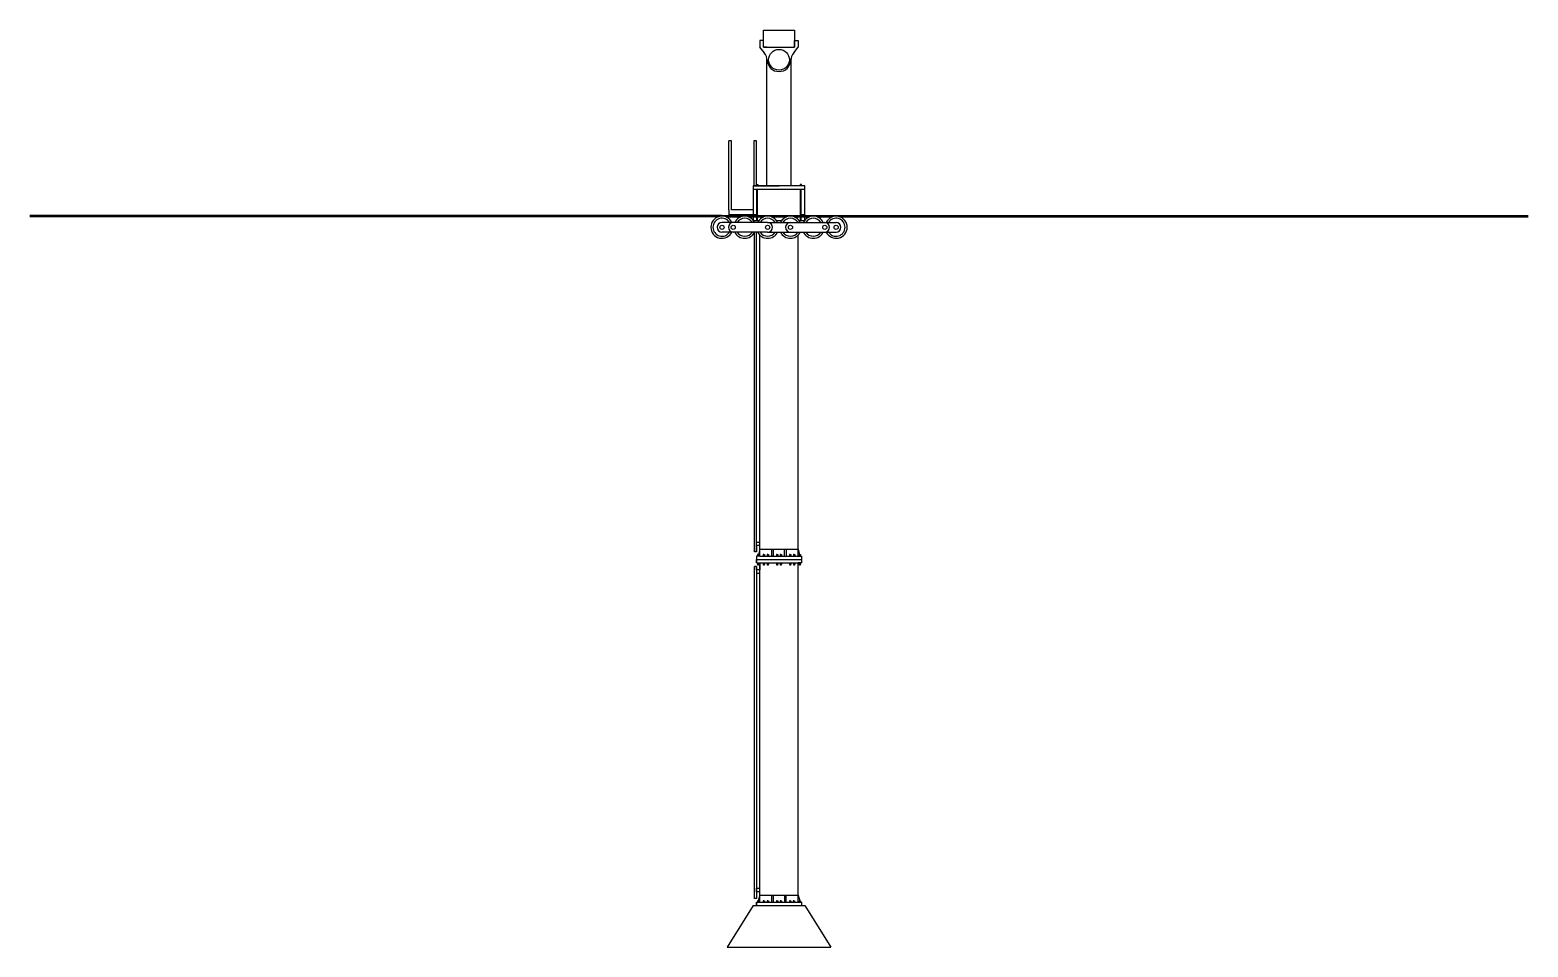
# Model space of a CAD drawing. Header units: centimetres. Extents: x -932 to 1233, y 12 to 1337.
import ezdxf

# ---------------------------------------------------------------- set-up
doc = ezdxf.new("R2010")
doc.units = ezdxf.units.CM
doc.header["$MEASUREMENT"] = 0

msp = doc.modelspace()

# ---------------------------------------------------------------- linework, layer by layer
for p, q in [((127.9, 1321.9), (122.9, 1321.9)), ((122.9, 1321.9), (122.9, 1311.9)), ((127.9, 1311.9), (127.9, 1336.9)), ((127.9, 1336.9), (172.9, 1336.9)), ((127.9, 1311.9), (127.9, 1321.9)), ((172.9, 1336.9), (172.9, 1311.9)), ((172.9, 1311.9), (172.9, 1321.9)), ((172.9, 1321.9), (177.9, 1321.9)), ((177.9, 1321.9), (177.9, 1311.9)), ((129.2, 1303.9), (122.9, 1311.9)), ((132.9, 1311.9), (127.9, 1311.9)), ((127.9, 1311.9), (150.4, 1311.9)), ((132.9, 1311.9), (167.9, 1311.9)), ((167.9, 1311.9), (172.9, 1311.9)), ((171.6, 1303.9), (177.9, 1311.9)), ((132.9, 1111.9), (132.9, 1296.3)), ((167.9, 1111.9), (167.9, 1296.3)), ((77.9, 1076.9), (77.9, 1176.9)), ((81.9, 1176.9), (77.9, 1176.9)), ((81.9, 1076.9), (81.9, 1176.9)), ((117.9, 1176.9), (113.9, 1176.9)), ((113.9, 1176.9), (113.9, 1111.9)), ((117.9, 1111.9), (117.9, 1176.9)), ((187.9, 1111.9), (112.9, 1111.9)), ((112.9, 1111.9), (112.9, 1069.9)), ((112.9, 1111.9), (117.9, 1111.9)), ((112.9, 1111.9), (112.9, 1106.9)), ((112.9, 1111.9), (150.4, 1111.9)), ((112.9, 1111.9), (132.9, 1111.9)), ((112.9, 1106.9), (187.9, 1106.9)), ((117.9, 1111.9), (117.9, 1113.9)), ((117.9, 1113.9), (118.9, 1113.9)), ((118.4, 1069.9), (118.4, 1106.9)), ((118.9, 1113.9), (118.9, 1111.9)), ((118.9, 1113.9), (119.9, 1113.9)), ((119.4, 1069.9), (119.4, 1106.9)), ((119.9, 1113.9), (119.9, 1111.9)), ((187.9, 1111.9), (167.9, 1111.9)), ((182.9, 1113.9), (180.9, 1113.9)), ((180.9, 1113.9), (180.9, 1111.9)), ((180.9, 1113.9), (181.9, 1113.9)), ((182.9, 1111.9), (180.9, 1111.9)), ((181.4, 1069.9), (181.4, 1106.9)), ((181.9, 1113.9), (181.9, 1111.9)), ((182.4, 1069.9), (182.4, 1106.9)), ((182.9, 1111.9), (182.9, 1113.9)), ((187.9, 1111.9), (182.9, 1111.9)), ((187.9, 1101.9), (187.9, 1111.9)), ((187.9, 1069.9), (187.9, 1111.9)), ((67.9, 1068.9), (-932.1, 1068.9)), ((62.3, 1066.9), (-932.1, 1066.9)), ((67.9, 1068.9), (232.9, 1068.9)), ((73.4, 1066.9), (95.3, 1066.9)), ((77.9, 1076.9), (77.9, 1069.9)), ((119.4, 1069.9), (77.9, 1069.9)), ((119.4, 1069.9), (77.9, 1069.9)), ((112.9, 1076.9), (81.9, 1076.9)), ((106.4, 1066.9), (128.3, 1066.9)), ((112.9, 1068.9), (112.9, 1069.9)), ((112.9, 1066.9), (112.9, 1062.5)), ((113.4, 1061.9), (121.4, 1061.9)), ((118.4, 1068.9), (118.4, 1069.9)), ((118.4, 1061.9), (118.4, 1066.9)), ((119.4, 1069.9), (119.4, 1068.9)), ((119.4, 1061.9), (119.4, 1066.9)), ((139.4, 1066.9), (161.3, 1066.9)), ((146.4, 1061.9), (154.4, 1061.9)), ((172.4, 1066.9), (194.3, 1066.9)), ((179.4, 1061.9), (187.4, 1061.9)), ((187.9, 1069.9), (181.4, 1069.9)), ((187.9, 1069.9), (181.4, 1069.9)), ((181.4, 1068.9), (181.4, 1069.9)), ((181.4, 1061.9), (181.4, 1066.9)), ((182.4, 1061.9), (182.4, 1066.9)), ((187.9, 1069.9), (187.9, 1068.9)), ((187.9, 1062.5), (187.9, 1066.9)), ((205.4, 1066.9), (227.3, 1066.9)), ((232.9, 1068.9), (1232.9, 1068.9)), ((238.4, 1066.9), (1232.9, 1066.9)), ((133.9, 1058.9), (67.9, 1058.9)), ((133.9, 1044.9), (67.9, 1044.9)), ((114.9, 582.9), (114.9, 1044.2)), ((117.9, 582.9), (117.9, 1045)), ((119.5, 1044.9), (117.9, 1044.9)), ((122.9, 576.9), (122.9, 1040.3)), ((133.9, 1058.9), (166.9, 1058.9)), ((133.9, 1044.9), (166.9, 1044.9)), ((166.9, 1058.9), (232.9, 1058.9)), ((166.9, 1044.9), (232.9, 1044.9)), ((177.9, 576.9), (177.9, 1040.3)), ((114.9, 582.9), (114.9, 630.9)), ((117.9, 591.9), (117.9, 596.9)), ((117.9, 596.9), (122.9, 596.9)), ((122.9, 591.9), (117.9, 591.9)), ((117.9, 591.9), (117.9, 582.9)), ((122.9, 586.9), (120.9, 578.9)), ((122.9, 586.9), (122.9, 591.9)), ((122.9, 586.9), (177.9, 586.9)), ((122.9, 586.9), (141.2, 586.9)), ((140.2, 576.9), (140.2, 586.9)), ((141.2, 586.9), (158.5, 586.9)), ((142.2, 576.9), (142.2, 586.9)), ((158.5, 576.9), (158.5, 586.9)), ((160.5, 586.9), (160.5, 576.9)), ((177.9, 586.9), (179.9, 578.9)), ((117.9, 582.9), (114.9, 582.9)), ((122.9, 576.9), (117.9, 576.9)), ((117.9, 576.9), (117.9, 566.9)), ((117.9, 566.9), (117.9, 571.9)), ((117.9, 571.9), (182.9, 571.9)), ((117.9, 566.9), (122.9, 566.9)), ((120.4, 578.9), (119.4, 578.9)), ((119.4, 578.9), (119.4, 576.9)), ((122.9, 576.9), (119.4, 576.9)), ((119.4, 566.9), (119.4, 564.9)), ((119.4, 564.9), (121.4, 564.9)), ((119.9, 563.9), (119.9, 564.9)), ((120.9, 563.9), (119.9, 563.9)), ((120.4, 576.9), (120.4, 578.9)), ((120.4, 578.9), (121.4, 578.9)), ((120.4, 566.9), (120.4, 564.9)), ((120.9, 564.9), (120.9, 563.9)), ((121.4, 578.9), (121.4, 576.9)), ((121.4, 566.9), (121.4, 564.9)), ((122.9, 576.9), (177.9, 576.9)), ((122.9, 76.9), (122.9, 566.9)), ((122.9, 566.9), (177.9, 566.9)), ((122.9, 566.9), (122.9, 561.9)), ((122.9, 566.9), (122.9, 556.9)), ((128.6, 578.9), (127.6, 578.9)), ((127.6, 578.9), (127.6, 576.9)), ((127.6, 566.9), (127.6, 564.9)), ((127.6, 564.9), (129.6, 564.9)), ((128.1, 563.9), (128.1, 564.9)), ((129.1, 563.9), (128.1, 563.9)), ((128.6, 576.9), (128.6, 578.9)), ((128.6, 578.9), (129.6, 578.9)), ((128.6, 566.9), (128.6, 564.9)), ((129.1, 564.9), (129.1, 563.9)), ((129.6, 578.9), (129.6, 576.9)), ((129.6, 566.9), (129.6, 564.9)), ((134.4, 578.9), (133.4, 578.9)), ((133.4, 578.9), (133.4, 576.9)), ((133.4, 566.9), (133.4, 564.9)), ((133.4, 564.9), (135.4, 564.9)), ((133.9, 563.9), (133.9, 564.9)), ((134.9, 563.9), (133.9, 563.9)), ((134.4, 576.9), (134.4, 578.9)), ((134.4, 578.9), (135.4, 578.9)), ((134.4, 566.9), (134.4, 564.9)), ((134.9, 564.9), (134.9, 563.9)), ((135.4, 578.9), (135.4, 576.9)), ((135.4, 566.9), (135.4, 564.9)), ((141.2, 576.9), (140.2, 576.9)), ((142.2, 576.9), (147.6, 576.9)), ((147.6, 578.9), (146.6, 578.9)), ((146.6, 578.9), (146.6, 576.9)), ((146.6, 566.9), (146.6, 564.9)), ((146.6, 564.9), (148.6, 564.9)), ((147.1, 563.9), (147.1, 564.9)), ((148.1, 563.9), (147.1, 563.9)), ((147.6, 576.9), (147.6, 578.9)), ((147.6, 578.9), (148.6, 578.9)), ((147.6, 576.9), (153, 576.9)), ((147.6, 566.9), (147.6, 564.9)), ((148.1, 564.9), (148.1, 563.9)), ((148.6, 578.9), (148.6, 576.9)), ((148.6, 566.9), (148.6, 564.9)), ((153, 578.9), (152, 578.9)), ((152, 578.9), (152, 576.9)), ((152, 566.9), (152, 564.9)), ((152, 564.9), (154, 564.9)), ((152.5, 563.9), (152.5, 564.9)), ((153.5, 563.9), (152.5, 563.9)), ((153, 576.9), (153, 578.9)), ((153, 578.9), (154, 578.9)), ((153, 566.9), (153, 564.9)), ((153.5, 564.9), (153.5, 563.9)), ((154, 578.9), (154, 576.9)), ((154, 566.9), (154, 564.9)), ((166.3, 578.9), (165.3, 578.9)), ((165.3, 578.9), (165.3, 576.9)), ((165.3, 566.9), (165.3, 564.9)), ((165.3, 564.9), (167.3, 564.9)), ((165.8, 563.9), (165.8, 564.9)), ((166.8, 563.9), (165.8, 563.9)), ((166.3, 576.9), (166.3, 578.9)), ((166.3, 578.9), (167.3, 578.9)), ((166.3, 566.9), (166.3, 564.9)), ((166.8, 564.9), (166.8, 563.9)), ((167.3, 578.9), (167.3, 576.9)), ((167.3, 566.9), (167.3, 564.9)), ((172.1, 578.9), (171.1, 578.9)), ((171.1, 578.9), (171.1, 576.9)), ((171.1, 566.9), (171.1, 564.9)), ((171.1, 564.9), (173.1, 564.9)), ((171.6, 563.9), (171.6, 564.9)), ((172.6, 563.9), (171.6, 563.9)), ((172.1, 576.9), (172.1, 578.9)), ((172.1, 578.9), (173.1, 578.9)), ((172.1, 566.9), (172.1, 564.9)), ((172.6, 564.9), (172.6, 563.9)), ((173.1, 578.9), (173.1, 576.9)), ((173.1, 566.9), (173.1, 564.9)), ((177.9, 576.9), (182.9, 576.9)), ((177.9, 576.9), (179.4, 576.9)), ((177.9, 76.9), (177.9, 566.9)), ((182.9, 566.9), (177.9, 566.9)), ((180.4, 578.9), (179.4, 578.9)), ((179.4, 578.9), (179.4, 576.9)), ((179.4, 566.9), (179.4, 564.9)), ((179.4, 564.9), (181.4, 564.9)), ((179.9, 563.9), (179.9, 564.9)), ((180.9, 563.9), (179.9, 563.9)), ((180.4, 576.9), (180.4, 578.9)), ((180.4, 578.9), (181.4, 578.9)), ((180.4, 566.9), (180.4, 564.9)), ((180.9, 564.9), (180.9, 563.9)), ((181.4, 578.9), (181.4, 576.9)), ((181.4, 566.9), (181.4, 564.9)), ((182.9, 576.9), (182.9, 566.9)), ((117.9, 561.9), (114.9, 561.9)), ((114.9, 81.9), (114.9, 561.9)), ((117.9, 556.9), (117.9, 561.9)), ((117.9, 561.9), (117.9, 81.9)), ((122.9, 556.9), (117.9, 556.9)), ((117.9, 556.9), (117.9, 551.9)), ((117.9, 551.9), (122.9, 551.9)), ((117.9, 91.9), (117.9, 96.9)), ((117.9, 96.9), (122.9, 96.9)), ((122.9, 91.9), (117.9, 91.9)), ((122.9, 86.9), (120.1, 78.9)), ((122.9, 86.9), (122.9, 91.9)), ((122.9, 76.9), (122.9, 86.9)), ((122.9, 86.9), (177.9, 86.9)), ((140.2, 76.9), (140.2, 86.9)), ((142.2, 76.9), (142.2, 86.9)), ((158.5, 86.9), (158.5, 76.9)), ((160.5, 76.9), (160.5, 86.9)), ((177.9, 86.9), (180.7, 78.9)), ((112.9, 71.9), (75.4, 11.9)), ((112.9, 71.9), (187.9, 71.9)), ((117.9, 81.9), (114.9, 81.9)), ((117.9, 76.9), (117.9, 71.9)), ((117.9, 71.9), (117.9, 76.9)), ((117.9, 76.9), (182.9, 76.9)), ((117.9, 76.9), (119.4, 76.9)), ((117.9, 71.9), (117.9, 74.4)), ((120.4, 78.9), (119.4, 78.9)), ((119.4, 78.9), (119.4, 76.9)), ((120.4, 76.9), (120.4, 78.9)), ((120.4, 78.9), (121.4, 78.9)), ((121.4, 78.9), (121.4, 76.9)), ((122.9, 76.9), (122.9, 81.9)), ((128.6, 78.9), (127.6, 78.9)), ((127.6, 78.9), (127.6, 76.9)), ((128.6, 76.9), (128.6, 78.9)), ((128.6, 78.9), (129.6, 78.9)), ((129.6, 78.9), (129.6, 76.9)), ((134.4, 78.9), (133.4, 78.9)), ((133.4, 78.9), (133.4, 76.9)), ((134.4, 76.9), (134.4, 78.9)), ((134.4, 78.9), (135.4, 78.9)), ((135.4, 78.9), (135.4, 76.9)), ((147.6, 78.9), (146.6, 78.9)), ((146.6, 78.9), (146.6, 76.9)), ((147.6, 76.9), (147.6, 78.9)), ((147.6, 78.9), (148.6, 78.9)), ((148.6, 78.9), (148.6, 76.9)), ((153, 78.9), (152, 78.9)), ((152, 78.9), (152, 76.9)), ((153, 76.9), (153, 78.9)), ((153, 78.9), (154, 78.9)), ((154, 78.9), (154, 76.9)), ((166.3, 78.9), (165.3, 78.9)), ((165.3, 78.9), (165.3, 76.9)), ((166.3, 76.9), (166.3, 78.9)), ((166.3, 78.9), (167.3, 78.9)), ((167.3, 78.9), (167.3, 76.9)), ((172, 78.9), (171, 78.9)), ((171, 78.9), (171, 76.9)), ((172, 76.9), (172, 78.9)), ((172, 78.9), (173, 78.9)), ((173, 78.9), (173, 76.9)), ((177.9, 76.9), (179.4, 76.9)), ((180.4, 78.9), (179.4, 78.9)), ((179.4, 78.9), (179.4, 76.9)), ((180.4, 76.9), (180.4, 78.9)), ((180.4, 78.9), (181.4, 78.9)), ((181.4, 78.9), (181.4, 76.9)), ((182.9, 76.9), (182.9, 71.9)), ((187.9, 71.9), (225.4, 11.9)), ((75.4, 11.9), (225.4, 11.9))]:
    msp.add_line(p, q)
for centre, radius in [((150.4, 1293.9), 15), ((67.9, 1051.9), 3), ((84.2, 1051.9), 3), ((133.9, 1051.9), 3), ((166.9, 1051.9), 3), ((216.5, 1051.9), 3), ((232.9, 1051.9), 3)]:
    msp.add_circle(centre, radius)
for centre, radius, start, end in [((113.4, 1291.6), 20, 3.6854, 38.1572), ((187.3, 1291.6), 20, 141.8428, 176.3146), ((150.4, 1293.9), 17, 183.6854, 356.3146), ((67.9, 1051.9), 16, 25.9445, 334.0555), ((67.9, 1051.9), 13, 32.579, 327.421), ((100.9, 1051.9), 16, 25.9445, 154.0555), ((100.9, 1051.9), 13, 32.579, 147.421), ((133.9, 1051.9), 16, 25.9445, 154.0555), ((133.9, 1051.9), 13, 32.579, 147.421), ((166.9, 1051.9), 16, 25.9445, 154.0555), ((166.9, 1051.9), 13, 32.579, 147.421), ((199.9, 1051.9), 16, 25.9445, 154.0555), ((199.9, 1051.9), 13, 32.579, 147.421), ((232.9, 1051.9), 16, 205.9445, 154.0555), ((232.9, 1051.9), 13, 212.579, 147.421), ((67.9, 1051.9), 7, 90, 270), ((84.2, 1051.9), 7, 90, 270), ((100.9, 1051.9), 16, 205.9445, 334.0555), ((100.9, 1051.9), 13, 212.579, 327.421), ((133.9, 1051.9), 16, 205.9445, 334.0555), ((133.9, 1051.9), 13, 212.579, 327.421), ((133.9, 1051.9), 7, 270, 90), ((166.9, 1051.9), 16, 205.9445, 334.0555), ((166.9, 1051.9), 13, 212.579, 327.421), ((166.9, 1051.9), 7, 90, 270), ((199.9, 1051.9), 16, 205.9445, 334.0555), ((199.9, 1051.9), 13, 212.579, 327.421), ((216.5, 1051.9), 7, 270, 90), ((232.9, 1051.9), 7, 270, 90)]:
    msp.add_arc(centre, radius, start, end)

doc.saveas('drawing.dxf')
